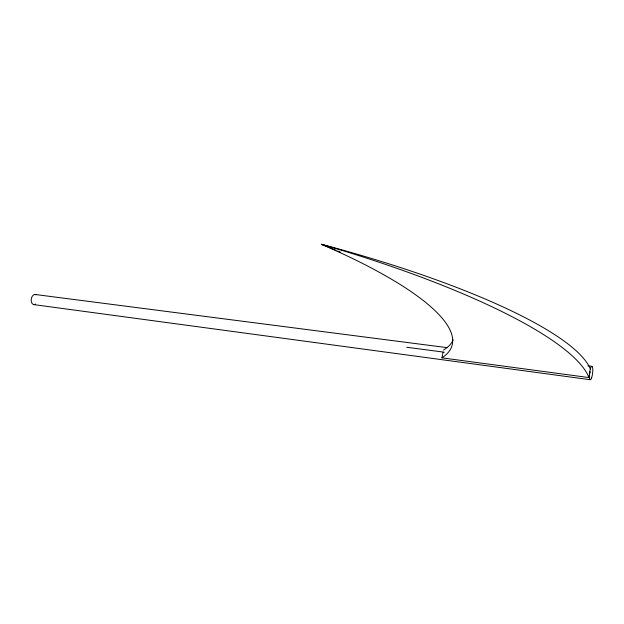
<?xml version="1.0" encoding="UTF-8"?>
<svg xmlns="http://www.w3.org/2000/svg" width="624" height="624" viewBox="0 0 624 624"><rect width="100%" height="100%" fill="white"/><g stroke="black" fill="none" stroke-linecap="round" stroke-linejoin="round"><path stroke-width="0.94" d="M336.001 250.279A309.27 67.267 14.5 0 0 321.376 244.273A309.387 72.454 15.5 0 1 441.925 357.848L588.955 377.567L589.984 371.678M441.925 357.848L442.572 354.705M442.728 353.925L443.056 352.357M35.1 294.481L446.878 347.615M587.995 365.82L591.864 366.319M406.7 347.256L444.288 352.193M33.938 304.629L590.343 379.727M589.696 373.355A5.327 1.193 -83.1 0 1 589.961 372.076M590.429 369.158A343.379 71.994 13.1 0 0 321.376 244.273A343.504 74.716 14.4 0 1 588.955 377.567M453.102 339.768A309.27 67.267 14.5 0 1 443.539 350.009M337.779 251.027A309.27 67.267 14.5 0 1 340.423 252.151M35.646 304.067A5.109 3.276 -82 0 1 31.192 299.957A5.109 3.276 -82 0 1 35.927 294.723M591.63 377.77A6.747 1.513 -83.1 0 0 592.231 366.553A6.747 1.513 -83.1 0 0 589.423 374.751A6.747 1.513 -83.1 0 0 591.63 377.77"/></g></svg>
